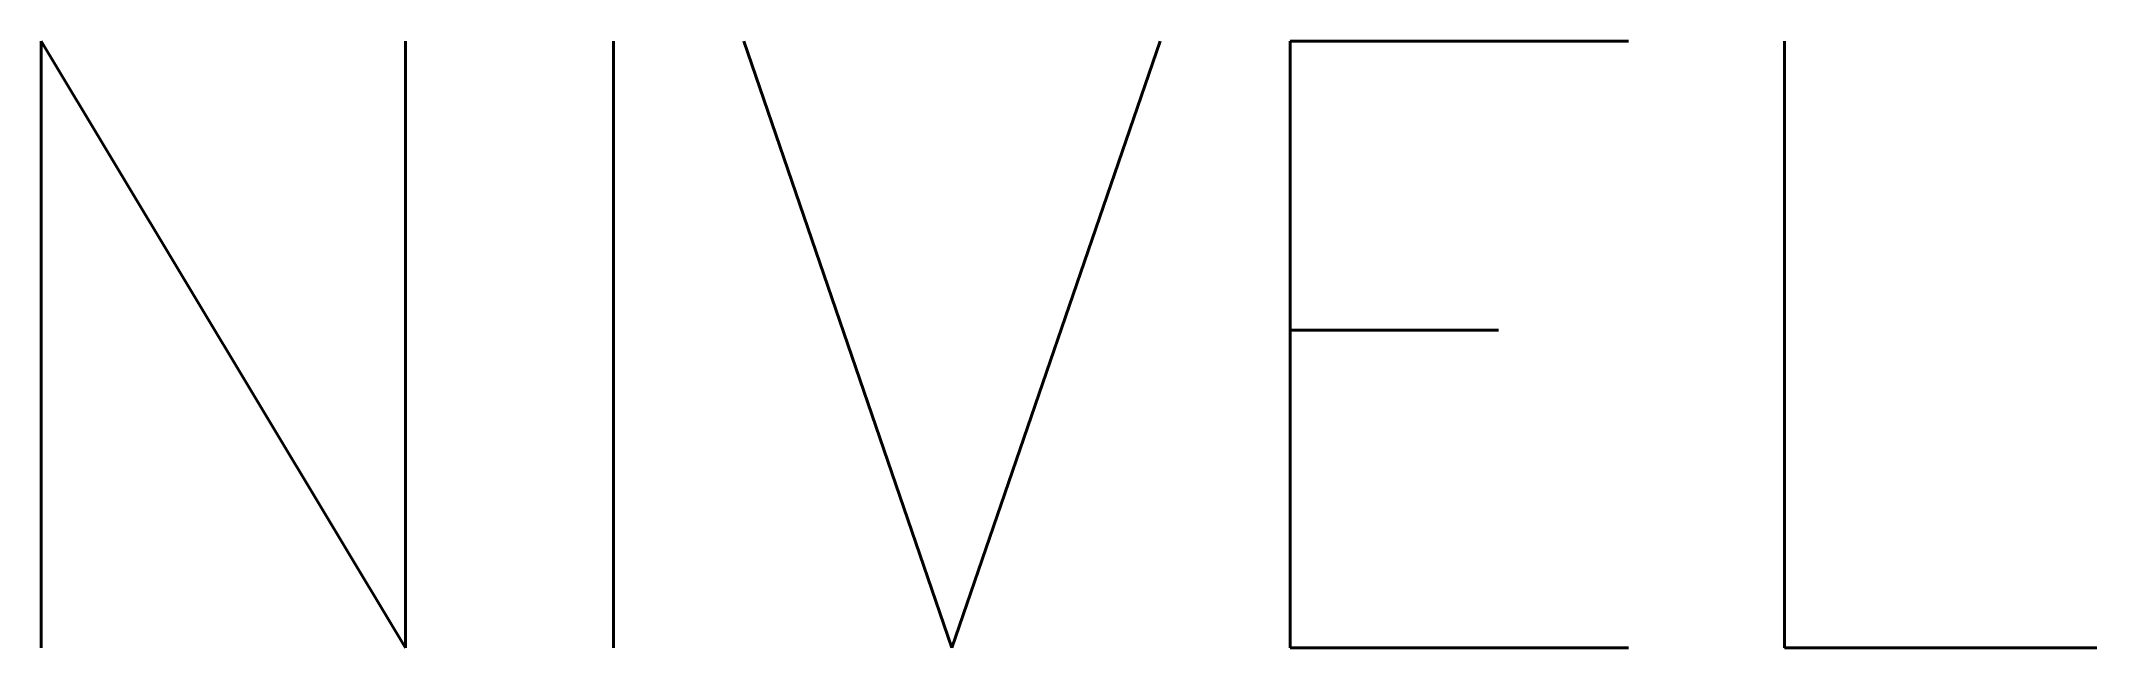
# Model space of a CAD drawing. Extents: x -1.63 to 1.76, y -3.63 to -2.63.
import ezdxf
from ezdxf.enums import TextEntityAlignment as Align

# ---------------------------------------------------------------- set-up
doc = ezdxf.new("R2010")
doc.units = 0
doc.header["$MEASUREMENT"] = 0
doc.layers.get('0').update_dxf_attribs({"linetype": 'CONTINUOUS'})
doc.styles.add('ROMANS', font='romans.shx')

msp = doc.modelspace()

# ---------------------------------------------------------------- texts
at = {"style": 'ROMANS'}
msp.add_text('NIVEL', height=1, dxfattribs=at).set_placement((0, -3.626), align=Align.CENTER)

doc.saveas('drawing.dxf')
